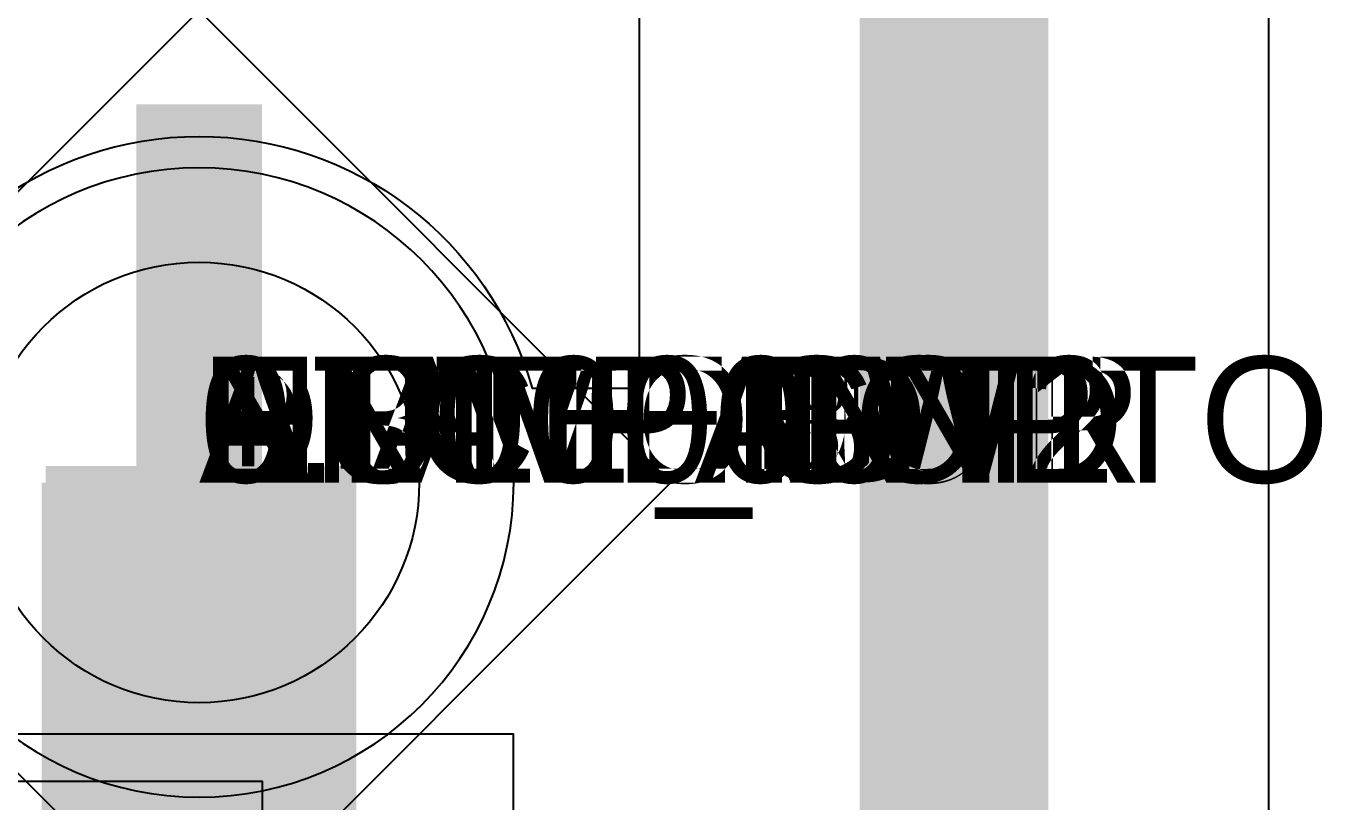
# Model space of a CAD drawing. Extents: x 0 to 323, y 0 to 320.
# Drawn here: x 39.238 to 41.312, y 236.448 to 237.681 of the extents above; entities that cross this region are included whole.
import ezdxf
from ezdxf.enums import TextEntityAlignment as Align

# ---------------------------------------------------------------- set-up
doc = ezdxf.new("R2010")
doc.units = 0
doc.header["$MEASUREMENT"] = 0
doc.layers.get('0').update_dxf_attribs({"linetype": 'CONTINUOUS'})
for name, color, linetype in [('CDN_FIGURES', 7, 'CONTINUOUS'), ('ETCH_BOTTOM', 7, 'CONTINUOUS'), ('ETCH_GND', 3, 'CONTINUOUS'), ('ETCH_INT1', 4, 'CONTINUOUS'), ('ETCH_INT2', 5, 'CONTINUOUS'), ('ETCH_PWR', 6, 'CONTINUOUS'), ('ETCH_TOP', 2, 'CONTINUOUS'), ('MANUFACTURING_NCLEGEND-1-6', 8, 'CONTINUOUS')]:
    doc.layers.add(name, color=color, linetype=linetype)

# ---------------------------------------------------------------- blocks, each defined once
blk = doc.blocks.new('FIGURE_DIAMOND')
at = {"layer": 'CDN_FIGURES'}
blk.add_lwpolyline([(-0.5, 0), (0, 0.5), (0.5, 0), (0, -0.5)], close=True, dxfattribs=at)
blk = doc.blocks.new('PAD_INFO')
for tag in ['SHAPE_TYPE', 'PAD_HEIGHT', 'PAD_LAYER', 'PAD_TYPE', 'PAD_WIDTH']:
    blk.add_attdef(tag, (0, 0), '', height=0.2)
at = {"flags": 2}
blk.add_attdef('CDN_TYPE', (0, 0), '', height=0.2, dxfattribs=at)
blk = doc.blocks.new('DRILL_INFO')
at = {"flags": 2}
blk.add_attdef('CDN_TYPE', (0, 0), '', height=0.2, dxfattribs=at)
for tag in ['FSHAPE', 'FCHAR', 'DRILL_HEIGHT', 'DIAMETER', 'PLATED', 'DRILL_WIDTH']:
    blk.add_attdef(tag, (0, 0), '', height=0.2)
blk = doc.blocks.new('VIA0700X0300')
at = {"layer": 'ETCH_BOTTOM'}
blk.add_circle((0, 0), 0.35, dxfattribs=at)
at = {"layer": 'ETCH_GND'}
blk.add_circle((0, 0), 0.35, dxfattribs=at)
at = {"layer": 'ETCH_INT1'}
blk.add_circle((0, 0), 0.35, dxfattribs=at)
at = {"layer": 'ETCH_INT2'}
blk.add_circle((0, 0), 0.35, dxfattribs=at)
at = {"layer": 'ETCH_PWR'}
blk.add_circle((0, 0), 0.35, dxfattribs=at)
at = {"layer": 'ETCH_TOP'}
blk.add_circle((0, 0), 0.35, dxfattribs=at)
ref = blk.add_blockref('PAD_INFO', (0, 0))
ref.add_attrib('PAD_LAYER', 'ETCH_TOP', (0, 0), dxfattribs={"height": 0.2})
ref.add_attrib('SHAPE_TYPE', 'NULL', (0, 0), dxfattribs={"height": 0.2})
ref.add_attrib('PAD_TYPE', 'ANTIPAD', (0, 0), dxfattribs={"height": 0.2})
ref.add_attrib('PAD_WIDTH', '0.000000', (0, 0), dxfattribs={"height": 0.2})
ref.add_attrib('PAD_HEIGHT', '0.000000', (0, 0), dxfattribs={"height": 0.2})
ref = blk.add_blockref('PAD_INFO', (0, 0))
ref.add_attrib('PAD_LAYER', 'ETCH_GND', (0, 0), dxfattribs={"height": 0.2})
ref.add_attrib('SHAPE_TYPE', 'NULL', (0, 0), dxfattribs={"height": 0.2})
ref.add_attrib('PAD_TYPE', 'ANTIPAD', (0, 0), dxfattribs={"height": 0.2})
ref.add_attrib('PAD_WIDTH', '0.000000', (0, 0), dxfattribs={"height": 0.2})
ref.add_attrib('PAD_HEIGHT', '0.000000', (0, 0), dxfattribs={"height": 0.2})
ref = blk.add_blockref('PAD_INFO', (0, 0))
ref.add_attrib('PAD_LAYER', 'ETCH_INT1', (0, 0), dxfattribs={"height": 0.2})
ref.add_attrib('SHAPE_TYPE', 'NULL', (0, 0), dxfattribs={"height": 0.2})
ref.add_attrib('PAD_TYPE', 'ANTIPAD', (0, 0), dxfattribs={"height": 0.2})
ref.add_attrib('PAD_WIDTH', '0.000000', (0, 0), dxfattribs={"height": 0.2})
ref.add_attrib('PAD_HEIGHT', '0.000000', (0, 0), dxfattribs={"height": 0.2})
ref = blk.add_blockref('PAD_INFO', (0, 0))
ref.add_attrib('PAD_LAYER', 'ETCH_INT2', (0, 0), dxfattribs={"height": 0.2})
ref.add_attrib('SHAPE_TYPE', 'NULL', (0, 0), dxfattribs={"height": 0.2})
ref.add_attrib('PAD_TYPE', 'ANTIPAD', (0, 0), dxfattribs={"height": 0.2})
ref.add_attrib('PAD_WIDTH', '0.000000', (0, 0), dxfattribs={"height": 0.2})
ref.add_attrib('PAD_HEIGHT', '0.000000', (0, 0), dxfattribs={"height": 0.2})
ref = blk.add_blockref('PAD_INFO', (0, 0))
ref.add_attrib('PAD_LAYER', 'ETCH_PWR', (0, 0), dxfattribs={"height": 0.2})
ref.add_attrib('SHAPE_TYPE', 'NULL', (0, 0), dxfattribs={"height": 0.2})
ref.add_attrib('PAD_TYPE', 'ANTIPAD', (0, 0), dxfattribs={"height": 0.2})
ref.add_attrib('PAD_WIDTH', '0.000000', (0, 0), dxfattribs={"height": 0.2})
ref.add_attrib('PAD_HEIGHT', '0.000000', (0, 0), dxfattribs={"height": 0.2})
ref = blk.add_blockref('PAD_INFO', (0, 0))
ref.add_attrib('PAD_LAYER', 'ETCH_BOTTOM', (0, 0), dxfattribs={"height": 0.2})
ref.add_attrib('SHAPE_TYPE', 'NULL', (0, 0), dxfattribs={"height": 0.2})
ref.add_attrib('PAD_TYPE', 'ANTIPAD', (0, 0), dxfattribs={"height": 0.2})
ref.add_attrib('PAD_WIDTH', '0.000000', (0, 0), dxfattribs={"height": 0.2})
ref.add_attrib('PAD_HEIGHT', '0.000000', (0, 0), dxfattribs={"height": 0.2})
ref = blk.add_blockref('PAD_INFO', (0, 0))
ref.add_attrib('PAD_LAYER', 'ETCH_TOP', (0, 0), dxfattribs={"height": 0.2})
ref.add_attrib('SHAPE_TYPE', 'NULL', (0, 0), dxfattribs={"height": 0.2})
ref.add_attrib('PAD_TYPE', 'THERMAL', (0, 0), dxfattribs={"height": 0.2})
ref.add_attrib('PAD_WIDTH', '0.000000', (0, 0), dxfattribs={"height": 0.2})
ref.add_attrib('PAD_HEIGHT', '0.000000', (0, 0), dxfattribs={"height": 0.2})
ref = blk.add_blockref('PAD_INFO', (0, 0))
ref.add_attrib('PAD_LAYER', 'ETCH_GND', (0, 0), dxfattribs={"height": 0.2})
ref.add_attrib('SHAPE_TYPE', 'NULL', (0, 0), dxfattribs={"height": 0.2})
ref.add_attrib('PAD_TYPE', 'THERMAL', (0, 0), dxfattribs={"height": 0.2})
ref.add_attrib('PAD_WIDTH', '0.000000', (0, 0), dxfattribs={"height": 0.2})
ref.add_attrib('PAD_HEIGHT', '0.000000', (0, 0), dxfattribs={"height": 0.2})
ref = blk.add_blockref('PAD_INFO', (0, 0))
ref.add_attrib('PAD_LAYER', 'ETCH_INT1', (0, 0), dxfattribs={"height": 0.2})
ref.add_attrib('SHAPE_TYPE', 'NULL', (0, 0), dxfattribs={"height": 0.2})
ref.add_attrib('PAD_TYPE', 'THERMAL', (0, 0), dxfattribs={"height": 0.2})
ref.add_attrib('PAD_WIDTH', '0.000000', (0, 0), dxfattribs={"height": 0.2})
ref.add_attrib('PAD_HEIGHT', '0.000000', (0, 0), dxfattribs={"height": 0.2})
ref = blk.add_blockref('PAD_INFO', (0, 0))
ref.add_attrib('PAD_LAYER', 'ETCH_INT2', (0, 0), dxfattribs={"height": 0.2})
ref.add_attrib('SHAPE_TYPE', 'NULL', (0, 0), dxfattribs={"height": 0.2})
ref.add_attrib('PAD_TYPE', 'THERMAL', (0, 0), dxfattribs={"height": 0.2})
ref.add_attrib('PAD_WIDTH', '0.000000', (0, 0), dxfattribs={"height": 0.2})
ref.add_attrib('PAD_HEIGHT', '0.000000', (0, 0), dxfattribs={"height": 0.2})
ref = blk.add_blockref('PAD_INFO', (0, 0))
ref.add_attrib('PAD_LAYER', 'ETCH_PWR', (0, 0), dxfattribs={"height": 0.2})
ref.add_attrib('SHAPE_TYPE', 'NULL', (0, 0), dxfattribs={"height": 0.2})
ref.add_attrib('PAD_TYPE', 'THERMAL', (0, 0), dxfattribs={"height": 0.2})
ref.add_attrib('PAD_WIDTH', '0.000000', (0, 0), dxfattribs={"height": 0.2})
ref.add_attrib('PAD_HEIGHT', '0.000000', (0, 0), dxfattribs={"height": 0.2})
ref = blk.add_blockref('PAD_INFO', (0, 0))
ref.add_attrib('PAD_LAYER', 'ETCH_BOTTOM', (0, 0), dxfattribs={"height": 0.2})
ref.add_attrib('SHAPE_TYPE', 'NULL', (0, 0), dxfattribs={"height": 0.2})
ref.add_attrib('PAD_TYPE', 'THERMAL', (0, 0), dxfattribs={"height": 0.2})
ref.add_attrib('PAD_WIDTH', '0.000000', (0, 0), dxfattribs={"height": 0.2})
ref.add_attrib('PAD_HEIGHT', '0.000000', (0, 0), dxfattribs={"height": 0.2})
ref = blk.add_blockref('PAD_INFO', (0, 0))
ref.add_attrib('PAD_LAYER', 'ETCH_TOP', (0, 0), dxfattribs={"height": 0.2})
ref.add_attrib('SHAPE_TYPE', 'CIRCLE', (0, 0), dxfattribs={"height": 0.2})
ref.add_attrib('PAD_TYPE', 'REGULAR', (0, 0), dxfattribs={"height": 0.2})
ref.add_attrib('PAD_WIDTH', '0.700000', (0, 0), dxfattribs={"height": 0.2})
ref.add_attrib('PAD_HEIGHT', '0.700000', (0, 0), dxfattribs={"height": 0.2})
ref = blk.add_blockref('PAD_INFO', (0, 0))
ref.add_attrib('PAD_LAYER', 'ETCH_GND', (0, 0), dxfattribs={"height": 0.2})
ref.add_attrib('SHAPE_TYPE', 'CIRCLE', (0, 0), dxfattribs={"height": 0.2})
ref.add_attrib('PAD_TYPE', 'REGULAR', (0, 0), dxfattribs={"height": 0.2})
ref.add_attrib('PAD_WIDTH', '0.700000', (0, 0), dxfattribs={"height": 0.2})
ref.add_attrib('PAD_HEIGHT', '0.700000', (0, 0), dxfattribs={"height": 0.2})
ref = blk.add_blockref('PAD_INFO', (0, 0))
ref.add_attrib('PAD_LAYER', 'ETCH_INT1', (0, 0), dxfattribs={"height": 0.2})
ref.add_attrib('SHAPE_TYPE', 'CIRCLE', (0, 0), dxfattribs={"height": 0.2})
ref.add_attrib('PAD_TYPE', 'REGULAR', (0, 0), dxfattribs={"height": 0.2})
ref.add_attrib('PAD_WIDTH', '0.700000', (0, 0), dxfattribs={"height": 0.2})
ref.add_attrib('PAD_HEIGHT', '0.700000', (0, 0), dxfattribs={"height": 0.2})
ref = blk.add_blockref('PAD_INFO', (0, 0))
ref.add_attrib('PAD_LAYER', 'ETCH_INT2', (0, 0), dxfattribs={"height": 0.2})
ref.add_attrib('SHAPE_TYPE', 'CIRCLE', (0, 0), dxfattribs={"height": 0.2})
ref.add_attrib('PAD_TYPE', 'REGULAR', (0, 0), dxfattribs={"height": 0.2})
ref.add_attrib('PAD_WIDTH', '0.700000', (0, 0), dxfattribs={"height": 0.2})
ref.add_attrib('PAD_HEIGHT', '0.700000', (0, 0), dxfattribs={"height": 0.2})
ref = blk.add_blockref('PAD_INFO', (0, 0))
ref.add_attrib('PAD_LAYER', 'ETCH_PWR', (0, 0), dxfattribs={"height": 0.2})
ref.add_attrib('SHAPE_TYPE', 'CIRCLE', (0, 0), dxfattribs={"height": 0.2})
ref.add_attrib('PAD_TYPE', 'REGULAR', (0, 0), dxfattribs={"height": 0.2})
ref.add_attrib('PAD_WIDTH', '0.700000', (0, 0), dxfattribs={"height": 0.2})
ref.add_attrib('PAD_HEIGHT', '0.700000', (0, 0), dxfattribs={"height": 0.2})
ref = blk.add_blockref('PAD_INFO', (0, 0))
ref.add_attrib('PAD_LAYER', 'ETCH_BOTTOM', (0, 0), dxfattribs={"height": 0.2})
ref.add_attrib('SHAPE_TYPE', 'CIRCLE', (0, 0), dxfattribs={"height": 0.2})
ref.add_attrib('PAD_TYPE', 'REGULAR', (0, 0), dxfattribs={"height": 0.2})
ref.add_attrib('PAD_WIDTH', '0.700000', (0, 0), dxfattribs={"height": 0.2})
ref.add_attrib('PAD_HEIGHT', '0.700000', (0, 0), dxfattribs={"height": 0.2})
ref = blk.add_blockref('DRILL_INFO', (0, 0))
ref.add_attrib('DIAMETER', '0.300000', (0, 0), dxfattribs={"height": 0.2})
ref.add_attrib('PLATED', 'PLATED', (0, 0), dxfattribs={"height": 0.2})
ref.add_attrib('FSHAPE', 'DIAMOND', (0, 0), dxfattribs={"height": 0.2})
ref.add_attrib('FCHAR', '+', (0, 0), dxfattribs={"height": 0.2})
ref.add_attrib('DRILL_WIDTH', '1.500000', (0, 0), dxfattribs={"height": 0.2})
ref.add_attrib('DRILL_HEIGHT', '1.500000', (0, 0), dxfattribs={"height": 0.2})
for tag in ['CDN_TYPE', 'PIN']:
    blk.add_attdef(tag, (0, 0), '', height=0.2)
at = {"flags": 2}
for tag in ['PSTKNAME', 'BBV']:
    blk.add_attdef(tag, (0, 0), '', height=0.2, dxfattribs=at)
blk = doc.blocks.new('RC1000X1500TS')
at = {"layer": 'ETCH_TOP'}
blk.add_lwpolyline([(-0.5, -0.75), (-0.5, 0.75), (0.5, 0.75), (0.5, -0.75)], close=True, dxfattribs=at)
for tag in ['CDN_TYPE', 'PIN']:
    blk.add_attdef(tag, (0, 0), '', height=0.2)
at = {"flags": 2}
for tag in ['PSTKNAME', 'BBV']:
    blk.add_attdef(tag, (0, 0), '', height=0.2, dxfattribs=at)
blk = doc.blocks.new('F56')
at = {"layer": 'ETCH_TOP'}
blk.add_blockref('RC1000X1500TS', (0, 0), dxfattribs=at)
at = {"flags": 2}
for tag in ['SYMBOL_TYPE', 'CDN_TYPE', 'REFDES']:
    blk.add_attdef(tag, (0, 0), '', height=0.2, dxfattribs=at)

msp = doc.modelspace()

# ---------------------------------------------------------------- linework, layer by layer
at = {"layer": 'ETCH_BOTTOM'}
for points, format in [([(38.9834, 237.1056, -0.755811), (40.0418, 237.1056), (40.2125, 237.1056), (40.2125, 238.0984), (39.6638, 238.6471), (39.6638, 242.1971), (35.671, 246.1898, -1.558206)], "xyb"), ([(38.1626, 222.7555, 0.3, 0.3, 0), (38.1626, 227.4055, 0.3, 0.3, 0), (40.7126, 229.9555, 0.3, 0.3, 0), (40.7126, 238.3055, 0.3, 0.3, 0), (40.1639, 238.8542, 0.3, 0.3, 0), (40.1639, 242.4042, 0.3, 0.3, 0)], "xyseb"), ([(39.5126, 236.9555, 0.2, 0.2, 0), (39.5126, 237.5563, 0.2, 0.2, 0)], "xyseb"), ([(39.5126, 235.8055, 0.5, 0.5, 0), (39.5126, 236.9555, 0.5, 0.5, 0)], "xyseb")]:
    msp.add_lwpolyline(points, format=format, dxfattribs=at)
msp.add_lwpolyline([(41.2127, 238.5126), (41.2127, 229.7484), (38.6627, 227.1984)], dxfattribs=at)
at = {"layer": 'ETCH_INT1'}
msp.add_lwpolyline([(40.0127, 236.9555, 1), (39.0125, 236.9555, 1)], format="xyb", close=True, dxfattribs=at)
at = {"layer": 'ETCH_INT2'}
msp.add_lwpolyline([(39.5126, 237.4556, 1), (39.5126, 236.4554, 1)], format="xyb", close=True, dxfattribs=at)
at = {"layer": 'ETCH_PWR'}
msp.add_lwpolyline([(40.0127, 236.9555, 1), (39.0125, 236.9555, 1)], format="xyb", close=True, dxfattribs=at)
at = {"layer": 'ETCH_TOP'}
msp.add_lwpolyline([(36.8125, 236.4806), (39.6127, 236.4806), (39.6127, 234.9056), (39.9127, 234.9056), (39.9127, 232.9826, -0.070423), (40.051, 233.0055), (40.051, 235.8781), (41.255, 235.8781), (41.4055, 236.0286, -0.825624), (42.5627, 235.8055), (42.5627, 235.737, -0.177047), (42.4212, 235.35), (42.4212, 234.8128), (45.9988, 238.3904)], format="xyb", dxfattribs=at)

# ---------------------------------------------------------------- block references
at = {"xscale": -1}
msp.add_blockref('F56', (39.5126, 235.8055), dxfattribs=at)
at = {"layer": 'ETCH_TOP'}
msp.add_blockref('VIA0700X0300', (39.5126, 236.9555), dxfattribs=at)
at = {"layer": 'MANUFACTURING_NCLEGEND-1-6', "xscale": 1.5, "yscale": 1.5}
for p in [(39.5126, 236.9555), (41.9626, 235.8055)]:
    msp.add_blockref('FIGURE_DIAMOND', p, dxfattribs=at)

# ---------------------------------------------------------------- texts
at = {"layer": 'MANUFACTURING_NCLEGEND-1-6'}
msp.add_text('+', height=0.75, dxfattribs=at).set_placement((39.5126, 236.9555), align=Align.MIDDLE_CENTER)

doc.saveas('drawing.dxf')
